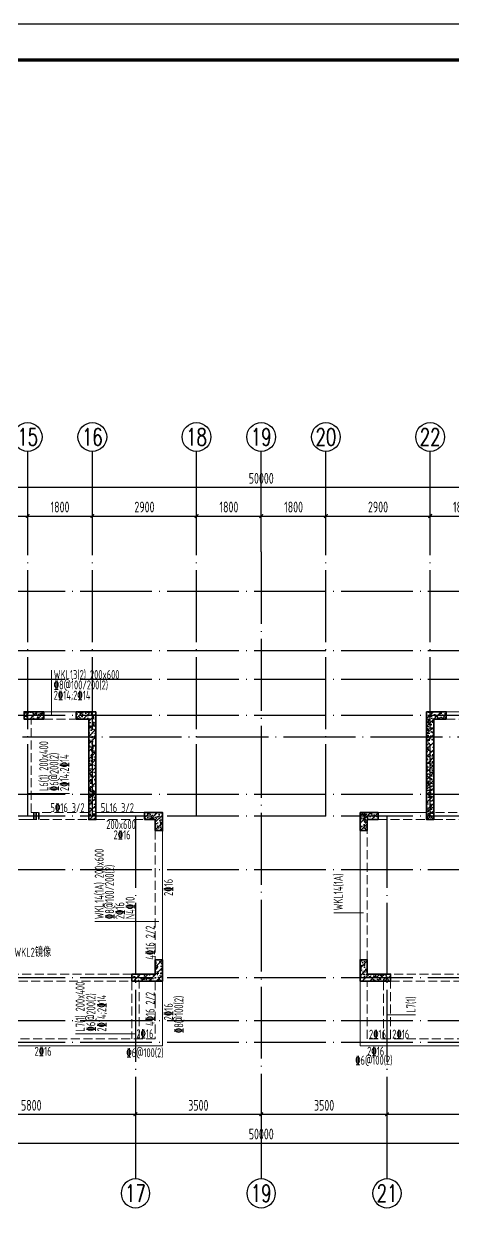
# Model space of a CAD drawing. Extents: x -1712635 to -854203, y -534641 to -21985.
# Drawn here: x -1113483 to -1101549, y -439705 to -406199 of the extents above; entities that cross this region are included whole.
import ezdxf
from ezdxf.enums import TextEntityAlignment as Align

# ---------------------------------------------------------------- set-up
doc = ezdxf.new("R2010")
doc.units = 0
doc.header["$LTSCALE"] = 1000
for name, pattern in [('__DASH', [0.35, 0.25, -0.1]), ('DASH', [0.35, 0.25, -0.1]), ('DOTE', [2.42, 2, -0.2, 0.02, -0.2])]:
    doc.linetypes.add(name, pattern=pattern)
doc.layers.get('0').update_dxf_attribs({"linetype": 'CONTINUOUS'})
doc.layers.get('Defpoints').update_dxf_attribs({"linetype": 'CONTINUOUS'})
for name, color, linetype in [('-TK', 7, 'CONTINUOUS'), ('A-AXIS', 1, 'CONTINUOUS'), ('A-DOTE', 10, 'DOTE'), ('AXIS_NUM', 7, 'CONTINUOUS'), ('S-L主梁线', 4, 'DASH'), ('S-L梁编号', 6, 'CONTINUOUS'), ('S-L梁配筋', 7, 'CONTINUOUS'), ('S-Q墙填充', 252, 'CONTINUOUS'), ('S-Q墙实线', 6, 'CONTINUOUS'), ('S-Y一般标注', 3, 'CONTINUOUS'), ('S-Z柱填充', 252, 'CONTINUOUS'), ('S-Z柱实线', 6, 'CONTINUOUS')]:
    doc.layers.add(name, color=color, linetype=linetype)
doc.layers.add('梁附加箍筋', color=1, linetype='CONTINUOUS', lineweight=35)
doc.styles.add('TSSD_Axis', font='complex.shx', dxfattribs={"width": 0.7, "bigfont": 'hztxt.shx'})
doc.styles.add('TSSD_DIMENSION', font='Tssdeng.shx', dxfattribs={"width": 0.7, "bigfont": 'tssdchn.shx'})
doc.styles.add('TSSD_REIN', font='tssdeng.shx', dxfattribs={"width": 0.7, "height": 300, "bigfont": 'tssdchn.shx'})
doc.dimstyles.new('TSSD_100_100', dxfattribs={"dimtxt": 300, "dimasz": 100, "dimexe": 100, "dimexo": 250, "dimgap": 100, "dimtad": 1, "dimdec": 0, "dimzin": 0, "dimdsep": 46, "dimtxsty": 'TSSD_DIMENSION', "dimblk": 'ARCHTICK', "dimcen": 0, "dimdle": 100, "dimclrt": 7, "dimadec": 0, "dimazin": 0, "dimtfac": 1, "dimtdec": 0, "dimtix": 1, "dimtmove": 2, "dimatfit": 3, "dimldrblk": 'ARCHTICK', "dimfxl": 0, "dimtolj": 1, "dimtzin": 0, "dimarcsym": 0})
pattern_1 = [(50, (79242.38, 113232.59), (215.17805, -18.82564), [22.5, -247.5]), (355, (79242.38, 113232.6), (-41.6254, 225.6576), [18, -198]), (100.4514, (79260.31, 113231.02), (173.5528, 206.8319), [19.12206, -210.3426]), (46.1842, (79242.38, 113292.6), (320.1723, -49.6557), [33.75, -371.25]), (96.6356, (79269.06, 113288.45), (280.3988, 292.2354), [28.683, -315.5139]), (351.1842, (79242.38, 113292.6), (280.3986, 292.2356), [27, -297]), (21, (79272.38, 113277.59), (179.0721, -120.78567), [22.5, -247.5]), (326, (79272.38, 113277.6), (72.9946, 217.545), [18, -198]), (71.4514, (79287.3, 113267.52), (252.0668, 96.75915), [19.12206, -210.3426]), (37.5, (79242.38, 113232.59), (3.64796, 99.86816), [0, -195.6, 0, -201, 0, -198.75]), (7.5, (79242.38, 113232.59), (78.92086, 118.32351), [0, -114.6, 0, -191.1, 0, -75.75]), (327.5, (79175.48, 113232.59), (160.14673, -6.76646), [0, -75, 0, -234, 0, -310.5]), (317.5, (79145.48, 113232.59), (174.95585, 30.0315), [0, -97.5, 0, -155.4, 0, -220.5]), (45, (79242.38, 113232.59), (-106.066, 106.066), [])]

# ---------------------------------------------------------------- blocks, each defined once
blk = doc.blocks.new('A1')
blk.add_lwpolyline([(0, 59400), (0, 0), (84100, 0), (84100, 59400)], close=True)
at = {"const_width": 100}
blk.add_lwpolyline([(2500, 58400), (2500, 1000), (83100, 1000), (83100, 58400)], close=True, dxfattribs=at)
blk = doc.blocks.new('ts_axno')
at = {"color": 0, "linetype": 'ByBlock', "lineweight": -2}
blk.add_circle((0, 0), 0.5, dxfattribs=at)
at = {"color": 0, "linetype": 'ByBlock', "lineweight": -2, "style": 'TSSD_Axis', "width": 0.7}
blk.add_attdef('A', text='', height=0.6, dxfattribs=at).set_placement((0, 0), align=Align.MIDDLE_CENTER)
blk = doc.blocks.new('_ArchTick')
at = {"color": 0, "const_width": 0.35}
blk.add_lwpolyline([(-0.5, -0.5), (0.5, 0.5)], dxfattribs=at)
blk = doc.blocks.new('*D124')
at = {"layer": 'Defpoints', "color": 0}
for p in [(23100, 19250), (21400, 18250), (23100, 18250)]:
    blk.add_point(p, dxfattribs=at)
at = {"layer": 'S-Y一般标注', "color": 0, "lineweight": -2}
for p, q in [((21300, 19250), (23200, 19250)), ((21400, 18500), (21400, 19350)), ((23100, 18500), (23100, 19350))]:
    blk.add_line(p, q, dxfattribs=at)
at = {"layer": 'S-Y一般标注', "color": 0, "lineweight": -2, "xscale": 100, "yscale": 100, "zscale": 100, "rotation": 180}
blk.add_blockref('_ArchTick', (21400, 19250), dxfattribs=at)
at = {"layer": 'S-Y一般标注', "color": 0, "lineweight": -2, "xscale": 100, "yscale": 100, "zscale": 100}
blk.add_blockref('_ArchTick', (23100, 19250), dxfattribs=at)
at = {"layer": 'S-Y一般标注', "color": 7, "insert": (22250, 19500), "char_height": 300, "attachment_point": 5, "style": 'TSSD_DIMENSION'}
blk.add_mtext('\\A1;1700', dxfattribs=at)
blk = doc.blocks.new('*D125')
at = {"layer": 'Defpoints', "color": 0}
for p in [(24900, 19250), (23100, 18250), (24900, 18250)]:
    blk.add_point(p, dxfattribs=at)
at = {"layer": 'S-Y一般标注', "color": 0, "lineweight": -2}
for p, q in [((23000, 19250), (25000, 19250)), ((23100, 18500), (23100, 19350)), ((24900, 18500), (24900, 19350))]:
    blk.add_line(p, q, dxfattribs=at)
at = {"layer": 'S-Y一般标注', "color": 0, "lineweight": -2, "xscale": 100, "yscale": 100, "zscale": 100, "rotation": 180}
blk.add_blockref('_ArchTick', (23100, 19250), dxfattribs=at)
at = {"layer": 'S-Y一般标注', "color": 0, "lineweight": -2, "xscale": 100, "yscale": 100, "zscale": 100}
blk.add_blockref('_ArchTick', (24900, 19250), dxfattribs=at)
at = {"layer": 'S-Y一般标注', "color": 7, "insert": (24000, 19500), "char_height": 300, "attachment_point": 5, "style": 'TSSD_DIMENSION'}
blk.add_mtext('\\A1;1800', dxfattribs=at)
blk = doc.blocks.new('*D126')
at = {"layer": 'Defpoints', "color": 0}
for p in [(27800, 19250), (24900, 18250), (27800, 18250)]:
    blk.add_point(p, dxfattribs=at)
at = {"layer": 'S-Y一般标注', "color": 0, "lineweight": -2}
for p, q in [((24800, 19250), (27900, 19250)), ((24900, 18500), (24900, 19350)), ((27800, 18500), (27800, 19350))]:
    blk.add_line(p, q, dxfattribs=at)
at = {"layer": 'S-Y一般标注', "color": 0, "lineweight": -2, "xscale": 100, "yscale": 100, "zscale": 100, "rotation": 180}
blk.add_blockref('_ArchTick', (24900, 19250), dxfattribs=at)
at = {"layer": 'S-Y一般标注', "color": 0, "lineweight": -2, "xscale": 100, "yscale": 100, "zscale": 100}
blk.add_blockref('_ArchTick', (27800, 19250), dxfattribs=at)
at = {"layer": 'S-Y一般标注', "color": 7, "insert": (26350, 19500), "char_height": 300, "attachment_point": 5, "style": 'TSSD_DIMENSION'}
blk.add_mtext('\\A1;2900', dxfattribs=at)
blk = doc.blocks.new('*D127')
at = {"layer": 'Defpoints', "color": 0}
for p in [(29600, 19250), (27800, 18250), (29600, 18250)]:
    blk.add_point(p, dxfattribs=at)
at = {"layer": 'S-Y一般标注', "color": 0, "lineweight": -2}
for p, q in [((27700, 19250), (29700, 19250)), ((27800, 18500), (27800, 19350)), ((29600, 18500), (29600, 19350))]:
    blk.add_line(p, q, dxfattribs=at)
at = {"layer": 'S-Y一般标注', "color": 0, "lineweight": -2, "xscale": 100, "yscale": 100, "zscale": 100, "rotation": 180}
blk.add_blockref('_ArchTick', (27800, 19250), dxfattribs=at)
at = {"layer": 'S-Y一般标注', "color": 0, "lineweight": -2, "xscale": 100, "yscale": 100, "zscale": 100}
blk.add_blockref('_ArchTick', (29600, 19250), dxfattribs=at)
at = {"layer": 'S-Y一般标注', "color": 7, "insert": (28700, 19500), "char_height": 300, "attachment_point": 5, "style": 'TSSD_DIMENSION'}
blk.add_mtext('\\A1;1800', dxfattribs=at)
blk = doc.blocks.new('*D128')
at = {"layer": 'Defpoints', "color": 0}
for p in [(31400, 19250), (29600, 18250), (31400, 18250)]:
    blk.add_point(p, dxfattribs=at)
at = {"layer": 'S-Y一般标注', "color": 0, "lineweight": -2}
for p, q in [((29500, 19250), (31500, 19250)), ((29600, 18500), (29600, 19350)), ((31400, 18500), (31400, 19350))]:
    blk.add_line(p, q, dxfattribs=at)
at = {"layer": 'S-Y一般标注', "color": 0, "lineweight": -2, "xscale": 100, "yscale": 100, "zscale": 100, "rotation": 180}
blk.add_blockref('_ArchTick', (29600, 19250), dxfattribs=at)
at = {"layer": 'S-Y一般标注', "color": 0, "lineweight": -2, "xscale": 100, "yscale": 100, "zscale": 100}
blk.add_blockref('_ArchTick', (31400, 19250), dxfattribs=at)
at = {"layer": 'S-Y一般标注', "color": 7, "insert": (30500, 19500), "char_height": 300, "attachment_point": 5, "style": 'TSSD_DIMENSION'}
blk.add_mtext('\\A1;1800', dxfattribs=at)
blk = doc.blocks.new('*D129')
at = {"layer": 'Defpoints', "color": 0}
for p in [(34300, 19250), (31400, 18250), (34300, 18250)]:
    blk.add_point(p, dxfattribs=at)
at = {"layer": 'S-Y一般标注', "color": 0, "lineweight": -2}
for p, q in [((31300, 19250), (34400, 19250)), ((31400, 18500), (31400, 19350)), ((34300, 18500), (34300, 19350))]:
    blk.add_line(p, q, dxfattribs=at)
at = {"layer": 'S-Y一般标注', "color": 0, "lineweight": -2, "xscale": 100, "yscale": 100, "zscale": 100, "rotation": 180}
blk.add_blockref('_ArchTick', (31400, 19250), dxfattribs=at)
at = {"layer": 'S-Y一般标注', "color": 0, "lineweight": -2, "xscale": 100, "yscale": 100, "zscale": 100}
blk.add_blockref('_ArchTick', (34300, 19250), dxfattribs=at)
at = {"layer": 'S-Y一般标注', "color": 7, "insert": (32850, 19500), "char_height": 300, "attachment_point": 5, "style": 'TSSD_DIMENSION'}
blk.add_mtext('\\A1;2900', dxfattribs=at)
blk = doc.blocks.new('*D130')
at = {"layer": 'Defpoints', "color": 0}
for p in [(36100, 19250), (34300, 18250), (36100, 18250)]:
    blk.add_point(p, dxfattribs=at)
at = {"layer": 'S-Y一般标注', "color": 0, "lineweight": -2}
for p, q in [((34200, 19250), (36200, 19250)), ((34300, 18500), (34300, 19350)), ((36100, 18500), (36100, 19350))]:
    blk.add_line(p, q, dxfattribs=at)
at = {"layer": 'S-Y一般标注', "color": 0, "lineweight": -2, "xscale": 100, "yscale": 100, "zscale": 100, "rotation": 180}
blk.add_blockref('_ArchTick', (34300, 19250), dxfattribs=at)
at = {"layer": 'S-Y一般标注', "color": 0, "lineweight": -2, "xscale": 100, "yscale": 100, "zscale": 100}
blk.add_blockref('_ArchTick', (36100, 19250), dxfattribs=at)
at = {"layer": 'S-Y一般标注', "color": 7, "insert": (35200, 19500), "char_height": 300, "attachment_point": 5, "style": 'TSSD_DIMENSION'}
blk.add_mtext('\\A1;1800', dxfattribs=at)
blk = doc.blocks.new('*D139')
at = {"layer": 'Defpoints', "color": 0}
for p in [(54600, 20050), (4600, 18250), (54600, 18250)]:
    blk.add_point(p, dxfattribs=at)
at = {"layer": 'S-Y一般标注', "color": 0, "lineweight": -2}
for p, q in [((4600, 18500), (4600, 20150)), ((54600, 18500), (54600, 20150)), ((4500, 20050), (54700, 20050))]:
    blk.add_line(p, q, dxfattribs=at)
at = {"layer": 'S-Y一般标注', "color": 0, "lineweight": -2, "xscale": 100, "yscale": 100, "zscale": 100, "rotation": 180}
blk.add_blockref('_ArchTick', (4600, 20050), dxfattribs=at)
at = {"layer": 'S-Y一般标注', "color": 0, "lineweight": -2, "xscale": 100, "yscale": 100, "zscale": 100}
blk.add_blockref('_ArchTick', (54600, 20050), dxfattribs=at)
at = {"layer": 'S-Y一般标注', "color": 7, "insert": (29600, 20300), "char_height": 300, "attachment_point": 5, "style": 'TSSD_DIMENSION'}
blk.add_mtext('\\A1;50000', dxfattribs=at)
blk = doc.blocks.new('*D156')
at = {"layer": 'Defpoints', "color": 0}
for p in [(20300, 3600), (26100, 3600), (26100, 2600)]:
    blk.add_point(p, dxfattribs=at)
at = {"layer": 'S-Y一般标注', "color": 0, "lineweight": -2}
for p, q in [((20300, 3350), (20300, 2500)), ((26100, 3350), (26100, 2500)), ((20200, 2600), (26200, 2600))]:
    blk.add_line(p, q, dxfattribs=at)
at = {"layer": 'S-Y一般标注', "color": 0, "lineweight": -2, "xscale": 100, "yscale": 100, "zscale": 100, "rotation": 180}
blk.add_blockref('_ArchTick', (20300, 2600), dxfattribs=at)
at = {"layer": 'S-Y一般标注', "color": 0, "lineweight": -2, "xscale": 100, "yscale": 100, "zscale": 100}
blk.add_blockref('_ArchTick', (26100, 2600), dxfattribs=at)
at = {"layer": 'S-Y一般标注', "color": 7, "insert": (23200, 2850), "char_height": 300, "attachment_point": 5, "style": 'TSSD_DIMENSION'}
blk.add_mtext('\\A1;5800', dxfattribs=at)
blk = doc.blocks.new('*D157')
at = {"layer": 'Defpoints', "color": 0}
for p in [(26100, 3600), (29600, 3600), (29600, 2600)]:
    blk.add_point(p, dxfattribs=at)
at = {"layer": 'S-Y一般标注', "color": 0, "lineweight": -2}
for p, q in [((26100, 3350), (26100, 2500)), ((29600, 3350), (29600, 2500)), ((26000, 2600), (29700, 2600))]:
    blk.add_line(p, q, dxfattribs=at)
at = {"layer": 'S-Y一般标注', "color": 0, "lineweight": -2, "xscale": 100, "yscale": 100, "zscale": 100, "rotation": 180}
blk.add_blockref('_ArchTick', (26100, 2600), dxfattribs=at)
at = {"layer": 'S-Y一般标注', "color": 0, "lineweight": -2, "xscale": 100, "yscale": 100, "zscale": 100}
blk.add_blockref('_ArchTick', (29600, 2600), dxfattribs=at)
at = {"layer": 'S-Y一般标注', "color": 7, "insert": (27850, 2850), "char_height": 300, "attachment_point": 5, "style": 'TSSD_DIMENSION'}
blk.add_mtext('\\A1;3500', dxfattribs=at)
blk = doc.blocks.new('*D158')
at = {"layer": 'Defpoints', "color": 0}
for p in [(33100, 3600), (38900, 3600), (38900, 2600)]:
    blk.add_point(p, dxfattribs=at)
at = {"layer": 'S-Y一般标注', "color": 0, "lineweight": -2}
for p, q in [((33100, 3350), (33100, 2500)), ((38900, 3350), (38900, 2500)), ((33000, 2600), (39000, 2600))]:
    blk.add_line(p, q, dxfattribs=at)
at = {"layer": 'S-Y一般标注', "color": 0, "lineweight": -2, "xscale": 100, "yscale": 100, "zscale": 100, "rotation": 180}
blk.add_blockref('_ArchTick', (33100, 2600), dxfattribs=at)
at = {"layer": 'S-Y一般标注', "color": 0, "lineweight": -2, "xscale": 100, "yscale": 100, "zscale": 100}
blk.add_blockref('_ArchTick', (38900, 2600), dxfattribs=at)
at = {"layer": 'S-Y一般标注', "color": 7, "insert": (36000, 2850), "char_height": 300, "attachment_point": 5, "style": 'TSSD_DIMENSION'}
blk.add_mtext('\\A1;5800', dxfattribs=at)
blk = doc.blocks.new('*D162')
at = {"layer": 'Defpoints', "color": 0}
for p in [(4600, 3600), (54600, 3600), (54600, 1800)]:
    blk.add_point(p, dxfattribs=at)
at = {"layer": 'S-Y一般标注', "color": 0, "lineweight": -2}
for p, q in [((4600, 3350), (4600, 1700)), ((54600, 3350), (54600, 1700)), ((4500, 1800), (54700, 1800))]:
    blk.add_line(p, q, dxfattribs=at)
at = {"layer": 'S-Y一般标注', "color": 0, "lineweight": -2, "xscale": 100, "yscale": 100, "zscale": 100, "rotation": 180}
blk.add_blockref('_ArchTick', (4600, 1800), dxfattribs=at)
at = {"layer": 'S-Y一般标注', "color": 0, "lineweight": -2, "xscale": 100, "yscale": 100, "zscale": 100}
blk.add_blockref('_ArchTick', (54600, 1800), dxfattribs=at)
at = {"layer": 'S-Y一般标注', "color": 7, "insert": (29600, 2050), "char_height": 300, "attachment_point": 5, "style": 'TSSD_DIMENSION'}
blk.add_mtext('\\A1;50000', dxfattribs=at)
blk = doc.blocks.new('*D165')
at = {"layer": 'Defpoints', "color": 0}
for p in [(29600, 3600), (33100, 3600), (33100, 2600)]:
    blk.add_point(p, dxfattribs=at)
at = {"layer": 'S-Y一般标注', "color": 0, "lineweight": -2}
for p, q in [((29600, 3350), (29600, 2500)), ((33100, 3350), (33100, 2500)), ((29500, 2600), (33200, 2600))]:
    blk.add_line(p, q, dxfattribs=at)
at = {"layer": 'S-Y一般标注', "color": 0, "lineweight": -2, "xscale": 100, "yscale": 100, "zscale": 100, "rotation": 180}
blk.add_blockref('_ArchTick', (29600, 2600), dxfattribs=at)
at = {"layer": 'S-Y一般标注', "color": 0, "lineweight": -2, "xscale": 100, "yscale": 100, "zscale": 100}
blk.add_blockref('_ArchTick', (33100, 2600), dxfattribs=at)
at = {"layer": 'S-Y一般标注', "color": 7, "insert": (31350, 2850), "char_height": 300, "attachment_point": 5, "style": 'TSSD_DIMENSION'}
blk.add_mtext('\\A1;3500', dxfattribs=at)
blk = doc.blocks.new('20210807.15294921')
at = {"layer": 'S-Q墙填充'}
h = blk.add_hatch(dxfattribs=at)
h.set_pattern_fill('ARMORED', color=252, scale=30, style=0)
h.set_pattern_definition(pattern_1)
h.paths.add_polyline_path([(78716, 66140), (78166, 66140), (78166, 65940), (78516, 65940), (78516, 63140), (78716, 63140)])
h = blk.add_hatch(dxfattribs=at)
h.set_pattern_fill('ARMORED', color=252, scale=30, style=0)
h.set_pattern_definition(pattern_1)
h.paths.add_polyline_path([(87916, 66140), (88466, 66140), (88466, 65940), (88116, 65940), (88116, 63140), (87916, 63140)])
h = blk.add_hatch(dxfattribs=at)
h.set_pattern_fill('ARMORED', color=252, scale=30, style=0)
h.set_pattern_definition(pattern_1)
h.paths.add_polyline_path([(80366, 58840), (79716, 58840), (79716, 58640), (80566, 58640), (80566, 59240), (80366, 59240)])
h = blk.add_hatch(dxfattribs=at)
h.set_pattern_fill('ARMORED', color=252, scale=30, style=0)
h.set_pattern_definition(pattern_1)
h.paths.add_polyline_path([(86066, 58640), (86916, 58640), (86916, 58840), (86266, 58840), (86266, 59240), (86066, 59240)])
at = {"layer": 'S-Z柱填充'}
h = blk.add_hatch(dxfattribs=at)
h.set_pattern_fill('ARMORED', color=252, scale=30, style=0)
h.set_pattern_definition(pattern_1)
h.paths.add_polyline_path([(77266, 66140), (76716, 66140), (76716, 65940), (77266, 65940)])
h = blk.add_hatch(dxfattribs=at)
h.set_pattern_fill('ARMORED', color=252, scale=30, style=0)
h.set_pattern_definition(pattern_1)
h.paths.add_polyline_path([(80066, 63140), (80366, 63140), (80366, 62840), (80566, 62840), (80566, 63340), (80066, 63340)])
h = blk.add_hatch(dxfattribs=at)
h.set_pattern_fill('ARMORED', color=252, scale=30, style=0)
h.set_pattern_definition(pattern_1)
h.paths.add_polyline_path([(86066, 63340), (86066, 62840), (86266, 62840), (86266, 63140), (86566, 63140), (86566, 63340)])
at = {"layer": 'S-L主梁线', "linetype": 'ByBlock', "lineweight": 18}
for p, q in [((78166, 66140), (77266, 66140)), ((89366, 66140), (88466, 66140)), ((80066, 63340), (78716, 63340)), ((87916, 63340), (86566, 63340)), ((80566, 59240), (80566, 62840)), ((86066, 62840), (86066, 59240)), ((80566, 58140), (80566, 58640)), ((86066, 58640), (86066, 58140)), ((80566, 56840), (80566, 58140)), ((86066, 58140), (86066, 56840)), ((74016, 56840), (80566, 56840)), ((86066, 56840), (92616, 56840))]:
    blk.add_line(p, q, dxfattribs=at)
at = {"layer": 'S-L主梁线', "linetype": '__DASH', "lineweight": 18}
for p, q in [((76916, 63340), (76916, 65940)), ((77266, 65940), (78166, 65940)), ((88466, 65940), (89366, 65940)), ((78516, 63340), (76916, 63340)), ((89816, 63340), (88116, 63340)), ((74116, 63140), (76816, 63140)), ((76816, 63140), (78516, 63140)), ((78716, 63140), (80066, 63140)), ((86566, 63140), (87916, 63140)), ((88116, 63140), (89816, 63140)), ((80366, 62840), (80366, 59240)), ((86266, 59240), (86266, 62840)), ((79716, 58840), (74116, 58840)), ((74116, 58640), (79716, 58640)), ((79716, 58640), (79716, 57040)), ((79916, 57040), (79916, 58640)), ((80366, 58640), (80366, 58140)), ((86266, 58140), (86266, 58640)), ((86716, 58640), (86716, 57040)), ((92516, 58840), (86916, 58840)), ((86916, 58640), (92516, 58640)), ((86916, 57040), (86916, 58640)), ((80366, 58140), (80366, 57040)), ((86266, 57040), (86266, 58140)), ((80366, 57040), (74116, 57040)), ((92516, 57040), (86266, 57040))]:
    blk.add_line(p, q, dxfattribs=at)
at = {"layer": 'S-Q墙实线', "lineweight": 35}
for points in [[(78716, 66140), (78166, 66140), (78166, 65940), (78516, 65940), (78516, 63140), (78716, 63140)], [(87916, 66140), (88466, 66140), (88466, 65940), (88116, 65940), (88116, 63140), (87916, 63140)], [(80366, 58840), (79716, 58840), (79716, 58640), (80566, 58640), (80566, 59240), (80366, 59240)], [(86066, 58640), (86916, 58640), (86916, 58840), (86266, 58840), (86266, 59240), (86066, 59240)]]:
    blk.add_lwpolyline(points, close=True, dxfattribs=at)
at = {"layer": 'S-Z柱实线', "lineweight": 35}
for points in [[(77266, 66140), (76716, 66140), (76716, 65940), (77266, 65940)], [(80066, 63140), (80366, 63140), (80366, 62840), (80566, 62840), (80566, 63340), (80066, 63340)], [(86066, 63340), (86066, 62840), (86266, 62840), (86266, 63140), (86566, 63140), (86566, 63340)]]:
    blk.add_lwpolyline(points, close=True, dxfattribs=at)
blk = doc.blocks.new('20210726.16395156')
at = {"layer": 'A-AXIS'}
for p, q in [((23100, 18249.9), (23100, 21049.9)), ((24900, 18249.9), (24900, 21049.9)), ((27800, 18249.9), (27800, 21049.9)), ((29600, 18249.9), (29600, 21049.9)), ((31400, 18249.9), (31400, 21049.9)), ((34300, 18249.9), (34300, 21049.9)), ((26100, 3600), (26100, 800)), ((29600, 3600), (29600, 800)), ((33100, 3600), (33100, 800))]:
    blk.add_line(p, q, dxfattribs=at)
at = {"layer": 'A-DOTE'}
for p, q in [((23100, 10900), (23100, 18249.9)), ((24900, 10900), (24900, 18249.9)), ((27800, 10900), (27800, 18249.9)), ((29600, 18249.9), (29600, 3600)), ((31400, 10900), (31400, 18249.9)), ((34300, 10900), (34300, 18249.9)), ((55600, 17150), (3600, 17150)), ((55600, 15500), (3600, 15500)), ((55600, 14700), (3600, 14700)), ((55600, 13700), (3600, 13700)), ((3600, 13100.3), (55600, 13100.3)), ((55600, 11500), (3600, 11500)), ((55600, 10900), (3600, 10900)), ((26100, 10900), (26100, 3600)), ((33100, 10900), (33100, 3600)), ((55600, 9400), (3600, 9400)), ((55600, 6400), (3600, 6400)), ((55600, 5200), (3600, 5200)), ((55600, 4600), (3600, 4600))]:
    blk.add_line(p, q, dxfattribs=at)
at = {"layer": 'A-AXIS'}
ref = blk.add_blockref('ts_axno', (23100, 21449.9), dxfattribs=dict(at, xscale=800, yscale=800, zscale=800))
ref.add_attrib('9', '15', dxfattribs={"layer": 'AXIS_NUM', "height": 480, "style": 'TSSD_Axis', "width": 0.7}).set_placement((23100, 21449.9), align=Align.MIDDLE_CENTER)
ref = blk.add_blockref('ts_axno', (24900, 21449.9), dxfattribs=dict(at, xscale=800, yscale=800, zscale=800))
ref.add_attrib('10', '16', dxfattribs={"layer": 'AXIS_NUM', "height": 480, "style": 'TSSD_Axis', "width": 0.7}).set_placement((24900, 21449.9), align=Align.MIDDLE_CENTER)
ref = blk.add_blockref('ts_axno', (27800, 21449.9), dxfattribs=dict(at, xscale=800, yscale=800, zscale=800))
ref.add_attrib('11', '18', dxfattribs={"layer": 'AXIS_NUM', "height": 480, "style": 'TSSD_Axis', "width": 0.7}).set_placement((27800, 21449.9), align=Align.MIDDLE_CENTER)
ref = blk.add_blockref('ts_axno', (29600, 21449.9), dxfattribs=dict(at, xscale=800, yscale=800, zscale=800))
ref.add_attrib('12', '19', dxfattribs={"layer": 'AXIS_NUM', "height": 480, "style": 'TSSD_Axis', "width": 0.7}).set_placement((29600, 21449.9), align=Align.MIDDLE_CENTER)
ref = blk.add_blockref('ts_axno', (31400, 21449.9), dxfattribs=dict(at, xscale=800, yscale=800, zscale=800))
ref.add_attrib('13', '20', dxfattribs={"layer": 'AXIS_NUM', "height": 480, "style": 'TSSD_Axis', "width": 0.7}).set_placement((31400, 21449.9), align=Align.MIDDLE_CENTER)
ref = blk.add_blockref('ts_axno', (34300, 21449.9), dxfattribs=dict(at, xscale=800, yscale=800, zscale=800))
ref.add_attrib('14', '22', dxfattribs={"layer": 'AXIS_NUM', "height": 480, "style": 'TSSD_Axis', "width": 0.7}).set_placement((34300, 21449.9), align=Align.MIDDLE_CENTER)
ref = blk.add_blockref('ts_axno', (26100, 400), dxfattribs=dict(at, xscale=-800, yscale=800, zscale=800, rotation=180))
ref.add_attrib('10', '17', dxfattribs={"layer": 'AXIS_NUM', "height": 480, "style": 'TSSD_Axis', "width": 0.7}).set_placement((26100, 400), align=Align.MIDDLE_CENTER)
ref = blk.add_blockref('ts_axno', (29600, 400), dxfattribs=dict(at, xscale=-800, yscale=800, zscale=800, rotation=180))
ref.add_attrib('13', '19', dxfattribs={"layer": 'AXIS_NUM', "height": 480, "style": 'TSSD_Axis', "width": 0.7}).set_placement((29600, 400), align=Align.MIDDLE_CENTER)
ref = blk.add_blockref('ts_axno', (33100, 400), dxfattribs=dict(at, xscale=-800, yscale=800, zscale=800, rotation=180))
ref.add_attrib('13', '21', dxfattribs={"layer": 'AXIS_NUM', "height": 480, "style": 'TSSD_Axis', "width": 0.7}).set_placement((33100, 400), align=Align.MIDDLE_CENTER)
at = {"layer": 'S-Y一般标注'}
for base, p1, p2, picture, middle in [((54600, 20049.9), (4600, 18249.9), (54600, 18249.9), '*D139', (29600, 20299.9)), ((23100, 19249.9), (21400, 18249.9), (23100, 18249.9), '*D124', (22250, 19499.9)), ((24900, 19249.9), (23100, 18249.9), (24900, 18249.9), '*D125', (24000, 19499.9)), ((27800, 19249.9), (24900, 18249.9), (27800, 18249.9), '*D126', (26350, 19499.9)), ((29600, 19249.9), (27800, 18249.9), (29600, 18249.9), '*D127', (28700, 19499.9)), ((31400, 19249.9), (29600, 18249.9), (31400, 18249.9), '*D128', (30500, 19499.9)), ((34300, 19249.9), (31400, 18249.9), (34300, 18249.9), '*D129', (32850, 19499.9)), ((36100, 19249.9), (34300, 18249.9), (36100, 18249.9), '*D130', (35200, 19499.9)), ((54600, 1800), (4600, 3600), (54600, 3600), '*D162', (29600, 2050)), ((26100, 2600), (20300, 3600), (26100, 3600), '*D156', (23200, 2850)), ((29600, 2600), (26100, 3600), (29600, 3600), '*D157', (27850, 2850)), ((33100, 2600), (29600, 3600), (33100, 3600), '*D165', (31350, 2850)), ((38900, 2600.1), (33100, 3600), (38900, 3600.1), '*D158', (36000, 2850.1))]:
    dim = blk.add_linear_dim(base=base, p1=p1, p2=p2, dimstyle='TSSD_100_100', dxfattribs=at)
    dim.commit()
    dim.dimension.update_dxf_attribs({"geometry": picture, "text_midpoint": middle})

msp = doc.modelspace()

# ---------------------------------------------------------------- linework, layer by layer
at = {"layer": 'S-L梁编号', "lineweight": 18}
for p, q in [((-1112721.78, -425441.46), (-1112721.78, -424178.92)), ((-1113383.48, -427609.96), (-1112216.99, -427609.96)), ((-1109733.46, -431173.62), (-1111518.05, -431173.62)), ((-1104033.49, -430931.12), (-1104865.88, -430931.12)), ((-1103383.47, -433778.22), (-1102594.06, -433778.22)), ((-1110397.85, -434303.77), (-1112047.97, -434303.77))]:
    msp.add_line(p, q, dxfattribs=at)
at = {"layer": '梁附加箍筋', "lineweight": 35}
for p, q in [((-1113213.46, -428341.46), (-1113213.46, -428141.46)), ((-1113143.46, -428341.46), (-1113143.46, -428141.46)), ((-1113073.46, -428341.46), (-1113073.46, -428141.46))]:
    msp.add_line(p, q, dxfattribs=at)

# ---------------------------------------------------------------- block references
at = {"layer": '-TK'}
msp.add_blockref('A1', (-1147825.76, -465599.33), dxfattribs=at)
at = {"layer": 'A-DOTE'}
msp.add_blockref('20210726.16395156', (-1136483.47, -439141.51), dxfattribs=at)
at = {"layer": 'S-Q墙填充'}
msp.add_blockref('20210807.15294921', (-1190199.11, -491481.01), dxfattribs=at)

# ---------------------------------------------------------------- texts
at = {"layer": 'S-L梁编号', "color": 6, "style": 'TSSD_REIN', "width": 0.7}
for s, p in [('WKL13(2) 200x600', (-1112659.28, -424428.92)), ('WKL2镜像', (-1113753.34, -432157.79))]:
    msp.add_text(s, height=250, dxfattribs=at).set_placement(p)
for s, p in [('L6(1) 200x400', (-1112811.22, -427547.46)), ('WKL14(1A) 200x600', (-1111268.05, -431111.12)), ('WKL14(1A)', (-1104615.88, -430868.62)), ('L7(1) 200x400', (-1111797.97, -434241.27)), ('L7(1)', (-1102594.06, -433715.72))]:
    msp.add_text(s, height=250, rotation=90, dxfattribs=at).set_placement(p)
at = {"layer": 'S-L梁配筋', "color": 7, "style": 'TSSD_REIN', "width": 0.7}
for s, p in [('%%1328@100/200(2)', (-1112659.28, -424716.42)), ('2%%13214;2%%13214', (-1112659.28, -425003.92)), ('5%%13216 3/2', (-1112748.75, -428132.8)), ('5L16 3/2', (-1111347.47, -428132.8)), ('200x600', (-1111195.98, -428601.87)), ('2%%13216', (-1110993.11, -428889.37)), ('2%%13216', (-1103883.49, -434437.33)), ('2%%13216', (-1103238.09, -434437.33)), ('2%%13216', (-1113191.62, -434914.1)), ('%%1326@100(2)', (-1110638.83, -434952.69)), ('%%1326@100(2)', (-1104268.52, -435162.64))]:
    msp.add_text(s, height=250, dxfattribs=at).set_placement(p)
for s, p in [('%%1326@200(2)', (-1112523.72, -427547.46)), ('2%%13214;2%%13214', (-1112236.22, -427547.46)), ('%%1328@100/200(2)', (-1110980.55, -431111.12)), ('2%%13216', (-1109341.63, -430465.74)), ('N4%%13210', (-1110405.55, -431111.12)), ('2%%13216', (-1110693.05, -431111.12)), ('4%%13216 2/2', (-1109850.34, -432239.98)), ('%%1326@200(2)', (-1111497.97, -434241.27)), ('4%%13216 2/2', (-1109850.34, -434084.77)), ('2%%13214;2%%13214', (-1111197.97, -434241.27)), ('2%%13216', (-1109341.63, -433926.27)), ('%%1328@100(2)', (-1109054.13, -434284.59))]:
    msp.add_text(s, height=250, rotation=90, dxfattribs=at).set_placement(p)
msp.add_text('2%%13216', height=250, dxfattribs=at).set_placement((-1109883.47, -434423.96), align=Align.RIGHT)
at = {"layer": 'S-L梁配筋', "color": 1, "style": 'TSSD_REIN', "width": 0.7}
msp.add_text('2%%13216', height=250, dxfattribs=at).set_placement((-1103934.68, -434911.68))

doc.saveas('drawing.dxf')
